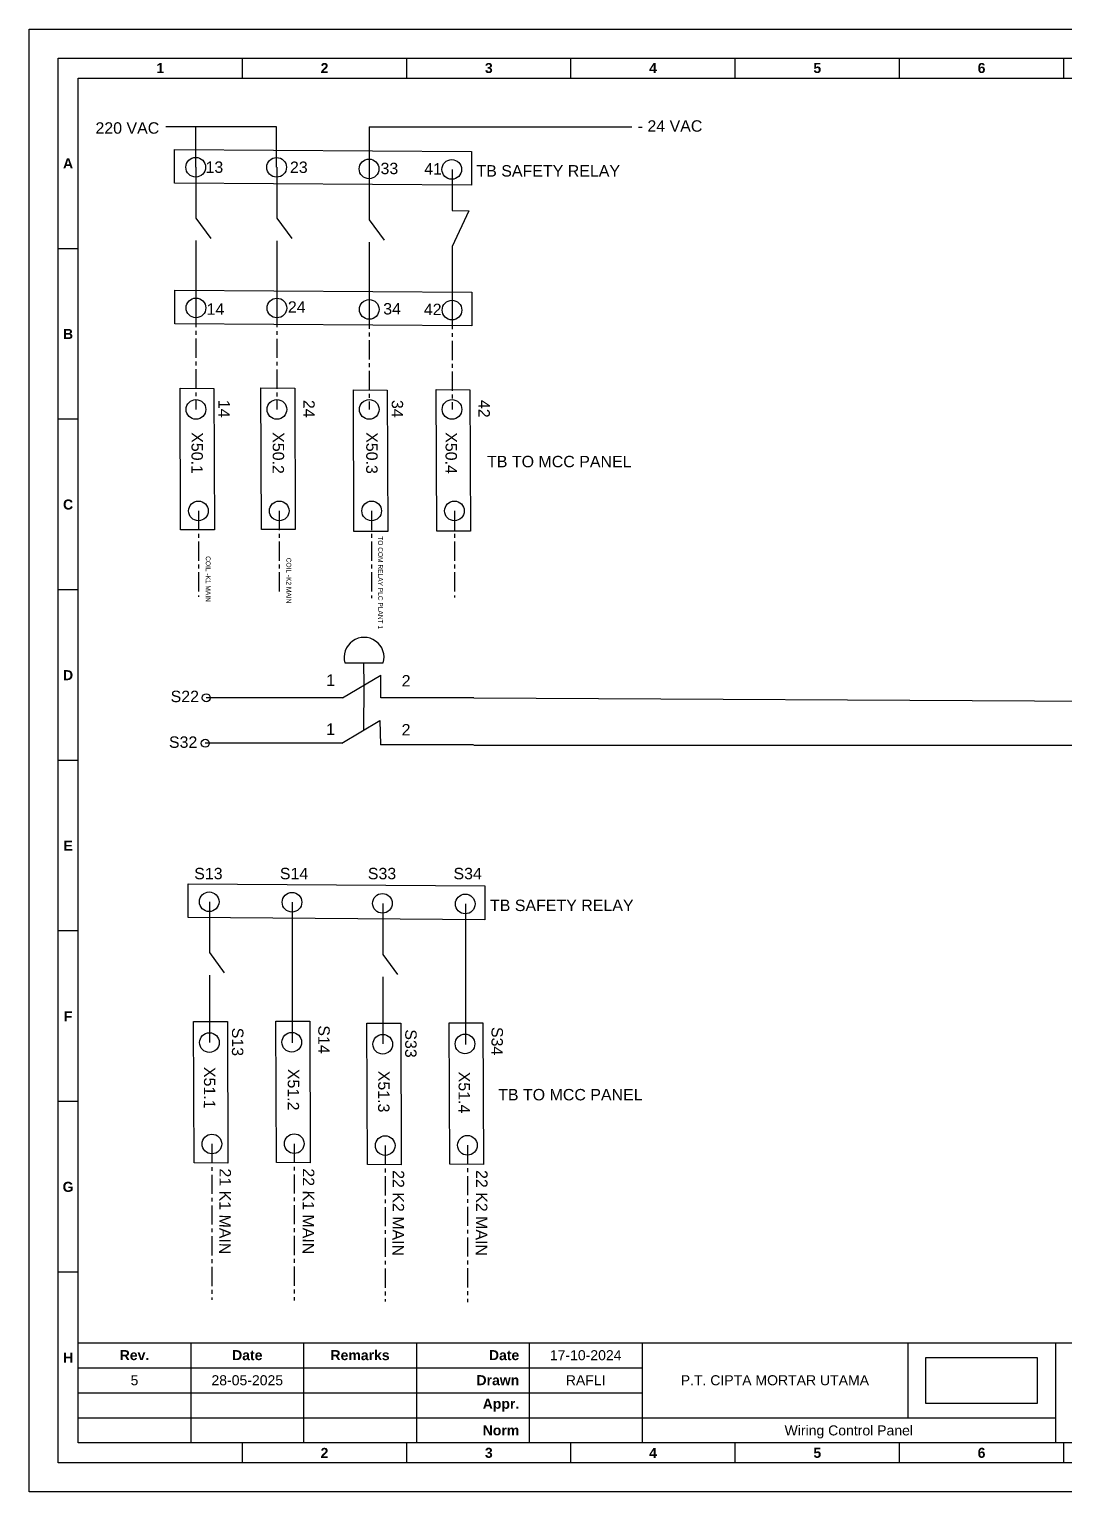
# Model space of a CAD drawing. Header units: millimetres. Extents: x 1834 to 2105, y 2481 to 3094.
# Drawn here: x 1836 to 1970.8, y 2688.7 to 2879.1 of the extents above; entities that cross this region are included whole.
import ezdxf
from ezdxf.enums import TextEntityAlignment as Align

# ---------------------------------------------------------------- set-up
doc = ezdxf.new("R2010")
doc.units = ezdxf.units.MM
doc.linetypes.add('CENTERX2', pattern=[4, 2.5, -0.5, 0.5, -0.5])
doc.styles.add('Bold', font='ariblk.ttf', dxfattribs={"height": 25.4})
doc.styles.get("Standard").update_dxf_attribs({"font": 'arial.ttf'})
picture_1 = doc.add_image_def('image1.png', size_in_pixel=(2048, 847))

# ---------------------------------------------------------------- blocks, each defined once
blk = doc.blocks.new('KOP MU PROJECT')
at = {"color": 6, "ltscale": 50}
for p, q in [((27.74, 184.05), (27.74, 186.66)), ((49.13, 184.05), (49.13, 186.66)), ((70.51, 184.05), (70.51, 186.66)), ((91.89, 184.05), (91.89, 186.66)), ((113.27, 184.05), (113.27, 186.66)), ((134.66, 184.05), (134.66, 186.66)), ((6.36, 161.84), (3.75, 161.84)), ((6.36, 139.63), (3.75, 139.63)), ((6.36, 117.42), (3.75, 117.42)), ((6.36, 95.22), (3.75, 95.22)), ((6.36, 73.01), (3.75, 73.01)), ((6.36, 50.8), (3.75, 50.8)), ((6.36, 28.59), (3.75, 28.59)), ((27.74, 3.75), (27.74, 6.36)), ((49.13, 3.75), (49.13, 6.36)), ((70.51, 3.75), (70.51, 6.36)), ((91.89, 3.75), (91.89, 6.36)), ((113.27, 3.75), (113.27, 6.36)), ((134.66, 3.75), (134.66, 6.36))]:
    blk.add_line(p, q, dxfattribs=at)
at = {"ltscale": 50}
for p, q in [((6.36, 19.41), (262.98, 19.41)), ((21.04, 19.41), (21.04, 6.36)), ((35.72, 19.41), (35.72, 6.36)), ((50.41, 19.41), (50.41, 6.36)), ((65.09, 19.41), (65.09, 6.36)), ((79.77, 19.41), (79.77, 6.36)), ((114.35, 19.41), (114.35, 9.62)), ((133.6, 19.41), (133.6, 6.36)), ((6.36, 16.15), (79.77, 16.15)), ((6.36, 12.89), (79.77, 12.89)), ((6.36, 9.62), (133.6, 9.62))]:
    blk.add_line(p, q, dxfattribs=at)
at = {"color": 1, "ltscale": 50}
blk.add_lwpolyline([(269.34, 0), (0, 0), (0, 190.41), (269.34, 190.41)], close=True, dxfattribs=at)
at = {"color": 6, "ltscale": 50}
for points in [[(265.59, 3.75), (3.75, 3.75), (3.75, 186.66), (265.59, 186.66)], [(262.98, 6.36), (6.36, 6.36), (6.36, 184.05), (262.98, 184.05)]]:
    blk.add_lwpolyline(points, close=True, dxfattribs=at)
at = {"ltscale": 50, "char_height": 1.305, "attachment_point": 4}
for s, width, heights, insert in [('\\pxqc;{\\fArial|b1|i0|c0|p34;1}', 21.3825, [2.51], (6.36, 185.36)), ('\\pxqc;{\\fArial|b1|i0|c0|p34;2}', 21.3825, [2.51], (27.74, 185.36)), ('\\pxqc;{\\fArial|b1|i0|c0|p34;3}', 21.3825, [2.51], (49.13, 185.36)), ('\\pxqc;{\\fArial|b1|i0|c0|p34;4}', 21.3825, [2.51], (70.51, 185.36)), ('\\pxqc;{\\fArial|b1|i0|c0|p34;5}', 21.3825, [2.51], (91.89, 185.36)), ('\\pxqc;{\\fArial|b1|i0|c0|p34;6}', 21.3825, [2.51], (113.27, 185.36)), ('\\pxqc;{\\fArial|b1|i0|c0|p34;A}', 2.61, [2.51], (3.75, 172.95)), ('\\pxqc;{\\fArial|b1|i0|c0|p34;B}', 2.61, [2.51], (3.75, 150.74)), ('\\pxqc;{\\fArial|b1|i0|c0|p34;C}', 2.61, [2.51], (3.75, 128.53)), ('\\pxqc;{\\fArial|b1|i0|c0|p34;D}', 2.61, [2.51], (3.75, 106.32)), ('\\pxqc;{\\fArial|b1|i0|c0|p34;E}', 2.61, [2.51], (3.75, 84.11)), ('\\pxqc;{\\fArial|b1|i0|c0|p34;F}', 2.61, [2.51], (3.75, 61.9)), ('\\pxqc;{\\fArial|b1|i0|c0|p34;G}', 2.61, [2.51], (3.75, 39.69)), ('\\pxqc;{\\fArial|b1|i0|c0|p34;H}', 2.61, [2.51], (3.75, 17.47)), ('\\pxqc;{\\fArial|b1|i0|c0|p34;Rev.}', 14.6811, [2.88], (6.36, 17.78)), ('\\pxqc;{\\fArial|b1|i0|c0|p34;Date}', 14.6811, [2.88], (21.04, 17.78)), ('\\pxqc;{\\fArial|b1|i0|c0|p34;Remarks}', 14.6811, [2.88], (35.72, 17.78)), ('\\pxqr;{\\fArial|b1|i0|c0|p34;Date}', 13.3761, [2.88], (50.41, 17.78)), ('\\pxqr;{\\fArial|b1|i0|c0|p34;Drawn}', 13.3761, [2.88], (50.41, 14.52)), ('\\pxqr;{\\fArial|b1|i0|c0|p34;Appr.}', 13.3761, [2.88], (50.41, 11.26)), ('\\pxqr;{\\fArial|b1|i0|c0|p34;Norm}', 13.3761, [2.88], (50.41, 7.99)), ('\\pxqc;{\\fArial|b1|i0|c0|p34;2}', 21.3825, [2.51], (27.74, 5.06)), ('\\pxqc;{\\fArial|b1|i0|c0|p34;3}', 21.3825, [2.51], (49.13, 5.06)), ('\\pxqc;{\\fArial|b1|i0|c0|p34;5}', 21.3825, [2.51], (91.89, 5.06)), ('\\pxqc;{\\fArial|b1|i0|c0|p34;6}', 21.3825, [2.51], (113.27, 5.06)), ('\\pxqc;{\\fArial|b1|i0|c0|p34;4}', 21.3825, [2.51], (70.51, 5.06))]:
    blk.add_mtext_dynamic_manual_height_columns(s, width=width, gutter_width=0.0326, heights=heights, dxfattribs=dict(at, insert=insert))
at = {"ltscale": 50}
for tag, p in [('DATECREATED', (72.43, 17.78)), ('REV', (13.7, 14.52)), ('REVDATE', (28.38, 14.52)), ('REMARKS', (43.06, 14.52)), ('DRAWN', (72.43, 14.52)), ('COMPANY', (97.06, 14.52)), ('PROJECT', (219.62, 12.89)), ('APPR', (72.43, 11.26)), ('DESCRIPTION', (162.27, 10.03)), ('NORM', (72.43, 7.99)), ('DRAWINGCATEGORY', (106.68, 7.99))]:
    blk.add_attdef(tag, text='', height=1.3, dxfattribs=at).set_placement(p, align=Align.MIDDLE_CENTER)
at = {"ltscale": 50, "style": 'Bold'}
blk.add_attdef('TITLE', text='', height=1.96, dxfattribs=at).set_placement((162.27, 12.89), align=Align.MIDDLE_CENTER)
at = {"ltscale": 50}
for tag, p in [('SHEETNUMBER', (249.61, 11.26)), ('TOTALSHEET', (249.61, 7.99))]:
    blk.add_attdef(tag, text='', height=1.3, dxfattribs=at).set_placement(p, align=Align.MIDDLE_LEFT)
image = blk.add_image(picture_1, insert=(116.72, 11.48), size_in_units=(14.5, 6), dxfattribs=at)
image.dxf.flags = 15

msp = doc.modelspace()

# ---------------------------------------------------------------- linework, layer by layer
for p, q in [((1857.69, 2866.4), (1853.82, 2866.39)), ((1857.72, 2861.15), (1857.69, 2866.4)), ((1868.22, 2866.4), (1857.69, 2866.4)), ((1868.22, 2861.14), (1868.22, 2866.4)), ((1880.28, 2866.43), (1880.28, 2860.94)), ((1880.28, 2866.43), (1914.46, 2866.43)), ((1857.72, 2861.15), (1857.72, 2854.52)), ((1868.25, 2861.14), (1868.25, 2854.5)), ((1880.28, 2860.94), (1880.28, 2854.3)), ((1891.05, 2860.86), (1891.05, 2855.5)), ((1857.72, 2854.52), (1859.66, 2851.89)), ((1868.25, 2854.5), (1870.19, 2851.87)), ((1880.28, 2854.3), (1882.22, 2851.67)), ((1891.05, 2855.5), (1893.26, 2855.47)), ((1893.26, 2855.47), (1891.05, 2850.81)), ((1857.72, 2851.6), (1857.72, 2842.84)), ((1868.25, 2851.58), (1868.25, 2842.82)), ((1880.28, 2851.38), (1880.28, 2842.63)), ((1891.05, 2850.81), (1891.05, 2842.55)), ((1877.11, 2796.62), (1882.1, 2796.62)), ((1879.62, 2793.73), (1879.59, 2796.62)), ((1876.81, 2792.07), (1881.8, 2795.02)), ((1879.59, 2787.86), (1879.62, 2793.73)), ((1881.79, 2792.07), (1881.8, 2795.02)), ((1871.84, 2792.07), (1859.06, 2792.07)), ((1893.89, 2792.07), (2072.81, 2791.09)), ((1876.69, 2786.15), (1881.67, 2789.1)), ((1881.67, 2789.1), (1881.76, 2785.94)), ((1871.71, 2786.15), (1858.93, 2786.15)), ((1893.88, 2785.91), (2073.07, 2785.91)), ((1859.48, 2765.52), (1859.48, 2758.89)), ((1870.25, 2765.45), (1870.25, 2758.81)), ((1882.03, 2765.31), (1882.03, 2758.67)), ((1892.8, 2765.23), (1892.8, 2758.6)), ((1859.48, 2758.89), (1861.41, 2756.26)), ((1870.25, 2758.81), (1870.25, 2747.13)), ((1882.03, 2758.67), (1883.97, 2756.04)), ((1892.8, 2758.6), (1892.8, 2746.92)), ((1859.48, 2755.97), (1859.48, 2747.21)), ((1882.03, 2755.75), (1882.03, 2747))]:
    msp.add_line(p, q)
at = {"linetype": 'CENTERX2'}
for p, q in [((1857.72, 2842.84), (1857.72, 2829.61)), ((1868.25, 2842.82), (1868.25, 2829.61)), ((1880.28, 2842.63), (1880.28, 2829.61)), ((1891.05, 2842.55), (1891.05, 2829.61)), ((1858.04, 2816.41), (1858.04, 2805.22)), ((1868.56, 2816.41), (1868.56, 2805.5)), ((1880.59, 2816.41), (1880.59, 2805.03)), ((1891.37, 2816.41), (1891.37, 2805.12)), ((1859.8, 2733.98), (1859.8, 2713.69)), ((1870.51, 2734.02), (1870.51, 2713.61)), ((1882.35, 2733.77), (1882.35, 2713.48)), ((1893.06, 2733.81), (1893.06, 2713.4))]:
    msp.add_line(p, q, dxfattribs=at)
at = {"ltscale": 50}
for p, q in [((1876.81, 2792.07), (1871.84, 2792.07)), ((1893.89, 2792.07), (1881.79, 2792.07)), ((1876.69, 2786.15), (1871.71, 2786.15)), ((1893.85, 2785.94), (1881.76, 2785.94))]:
    msp.add_line(p, q, dxfattribs=at)
for points in [[(1854.94, 2863.48), (1893.59, 2863.2), (1893.59, 2858.8), (1854.94, 2859.08)], [(1854.97, 2845.16), (1893.62, 2844.88), (1893.62, 2840.48), (1854.97, 2840.77)], [(1860.06, 2832.35), (1860.12, 2813.92), (1855.73, 2813.95), (1855.66, 2832.37)], [(1870.58, 2832.39), (1870.64, 2813.97), (1866.24, 2813.99), (1866.18, 2832.42)], [(1882.62, 2832.13), (1882.68, 2813.71), (1878.28, 2813.73), (1878.22, 2832.16)], [(1893.39, 2832.18), (1893.45, 2813.75), (1889.06, 2813.78), (1888.99, 2832.2)], [(1856.7, 2767.85), (1895.34, 2767.57), (1895.34, 2763.17), (1856.7, 2763.45)], [(1861.82, 2749.92), (1861.88, 2731.49), (1857.48, 2731.52), (1857.42, 2749.94)], [(1872.53, 2749.96), (1872.59, 2731.54), (1868.19, 2731.56), (1868.13, 2749.99)], [(1884.37, 2749.71), (1884.44, 2731.28), (1880.04, 2731.3), (1879.98, 2749.73)], [(1895.08, 2749.75), (1895.14, 2731.33), (1890.75, 2731.35), (1890.69, 2749.77)]]:
    msp.add_lwpolyline(points, close=True)
for centre, radius in [((1857.69, 2861.15), 1.28), ((1868.22, 2861.14), 1.28), ((1880.25, 2860.94), 1.28), ((1891.02, 2860.86), 1.28), ((1857.72, 2842.84), 1.28), ((1868.25, 2842.82), 1.28), ((1880.28, 2842.63), 1.28), ((1891.05, 2842.55), 1.28), ((1857.72, 2829.61), 1.28), ((1868.25, 2829.61), 1.28), ((1880.28, 2829.61), 1.28), ((1891.05, 2829.61), 1.28), ((1858.04, 2816.41), 1.28), ((1868.56, 2816.41), 1.28), ((1880.59, 2816.41), 1.28), ((1891.37, 2816.41), 1.28), ((1859.06, 2792.07), 0.523), ((1858.93, 2786.15), 0.523), ((1859.44, 2765.52), 1.28), ((1870.22, 2765.45), 1.28), ((1882, 2765.31), 1.28), ((1892.77, 2765.23), 1.28), ((1859.48, 2747.18), 1.28), ((1870.19, 2747.23), 1.28), ((1882.04, 2746.97), 1.28), ((1892.74, 2747.01), 1.28), ((1859.8, 2733.98), 1.28), ((1870.51, 2734.02), 1.28), ((1882.35, 2733.77), 1.28), ((1893.06, 2733.81), 1.28)]:
    msp.add_circle(centre, radius)
msp.add_arc((1879.6, 2797.34), 2.6, 343.8983, 196.1017)

# ---------------------------------------------------------------- block references
ref = msp.add_blockref('KOP MU PROJECT', (1836.02, 2688.7))
ref.add_attrib('COMPANY', 'P.T. CIPTA MORTAR UTAMA', dxfattribs={"ltscale": 50, "height": 1.305}).set_placement((1933.08, 2703.22), align=Align.MIDDLE_CENTER)
ref.add_attrib('DRAWINGCATEGORY', 'Wiring Control Panel', dxfattribs={"ltscale": 50, "height": 1.305}).set_placement((1942.7, 2696.69), align=Align.MIDDLE_CENTER)
ref.add_attrib('DRAWN', 'RAFLI', dxfattribs={"ltscale": 50, "height": 1.305}).set_placement((1908.45, 2703.22), align=Align.MIDDLE_CENTER)
ref.add_attrib('DATECREATED', '17-10-2024', dxfattribs={"ltscale": 50, "height": 1.305}).set_placement((1908.45, 2706.48), align=Align.MIDDLE_CENTER)
ref.add_attrib('REVDATE', '28-05-2025', dxfattribs={"ltscale": 50, "height": 1.305}).set_placement((1864.4, 2703.22), align=Align.MIDDLE_CENTER)
ref.add_attrib('REV', '5', dxfattribs={"ltscale": 50, "height": 1.3}).set_placement((1849.72, 2703.22), align=Align.MIDDLE_CENTER)

# ---------------------------------------------------------------- texts
at = {"ltscale": 500}
for s, height, p in [('220 VAC', 1.486, (1848.79, 2866.26)), ('- 24 VAC', 1.486, (1919.43, 2866.52)), ('13', 1.486, (1860.12, 2861.16)), ('23', 1.486, (1871.11, 2861.15)), ('33', 1.486, (1882.9, 2860.99)), ('41', 1.486, (1888.58, 2860.94)), ('TB SAFETY RELAY', 1.4865, (1903.58, 2860.68)), ('14', 1.486, (1860.26, 2842.68)), ('24', 1.486, (1870.84, 2842.95)), ('34', 1.486, (1883.25, 2842.72)), ('42', 1.486, (1888.54, 2842.64)), ('TB TO MCC PANEL', 1.4865, (1905.02, 2822.83)), ('1', 1.49, (1875.25, 2794.37)), ('2', 1.49, (1885.08, 2794.29)), ('S22', 1.486, (1856.27, 2792.25)), ('1', 1.49, (1875.24, 2787.99)), ('2', 1.49, (1885.07, 2787.91)), ('S32', 1.486, (1856.05, 2786.3)), ('S13', 1.486, (1859.34, 2769.19)), ('S14', 1.486, (1870.49, 2769.19)), ('S33', 1.486, (1881.94, 2769.19)), ('S34', 1.486, (1893.09, 2769.19)), ('TB SAFETY RELAY', 1.4865, (1905.34, 2765.05)), ('TB TO MCC PANEL', 1.4865, (1906.46, 2740.4))]:
    msp.add_text(s, height=height, dxfattribs=at).set_placement(p, align=Align.MIDDLE_CENTER)
for s, height, rotation, p in [('14', 1.486, 269.6981, (1861.39, 2829.7)), ('24', 1.486, 269.6981, (1872.43, 2829.7)), ('34', 1.486, 269.6981, (1883.94, 2829.7)), ('42', 1.486, 269.6981, (1895.24, 2829.7)), ('X50.1', 1.486, 269.6981, (1857.88, 2823.94)), ('X50.2', 1.486, 269.6981, (1868.45, 2823.94)), ('X50.3', 1.486, 269.6981, (1880.63, 2823.94)), ('X50.4', 1.486, 269.6981, (1890.95, 2823.94)), ('TO COM RELAY PLC PLANT 1', 0.6135, 269.9999, (1881.74, 2807.06)), ('COIL -K1 MAIN ', 0.6135, 269.9999, (1859.31, 2807.42)), ('COIL -K2 MAIN', 0.6135, 269.9999, (1869.81, 2807.34)), ('S13', 1.486, 269.6981, (1863.15, 2747.27)), ('S14', 1.486, 269.6981, (1874.38, 2747.58)), ('S33', 1.486, 269.6981, (1885.7, 2747.06)), ('S34', 1.486, 269.6981, (1896.93, 2747.37)), ('X51.1', 1.486, 269.6981, (1859.5, 2741.3)), ('X51.2', 1.486, 269.6981, (1870.41, 2741.05)), ('X51.3', 1.486, 269.6981, (1882.18, 2740.8)), ('X51.4', 1.486, 269.6981, (1892.65, 2740.68)), ('21 K1 MAIN', 1.486, 269.6981, (1861.51, 2725.2)), ('22 K1 MAIN', 1.486, 269.6981, (1872.36, 2725.21)), ('22 K2 MAIN', 1.486, 269.6981, (1884.06, 2724.98)), ('22 K2 MAIN', 1.486, 269.6981, (1894.91, 2724.99))]:
    msp.add_text(s, height=height, rotation=rotation, dxfattribs=at).set_placement(p, align=Align.MIDDLE_CENTER)

doc.saveas('drawing.dxf')
